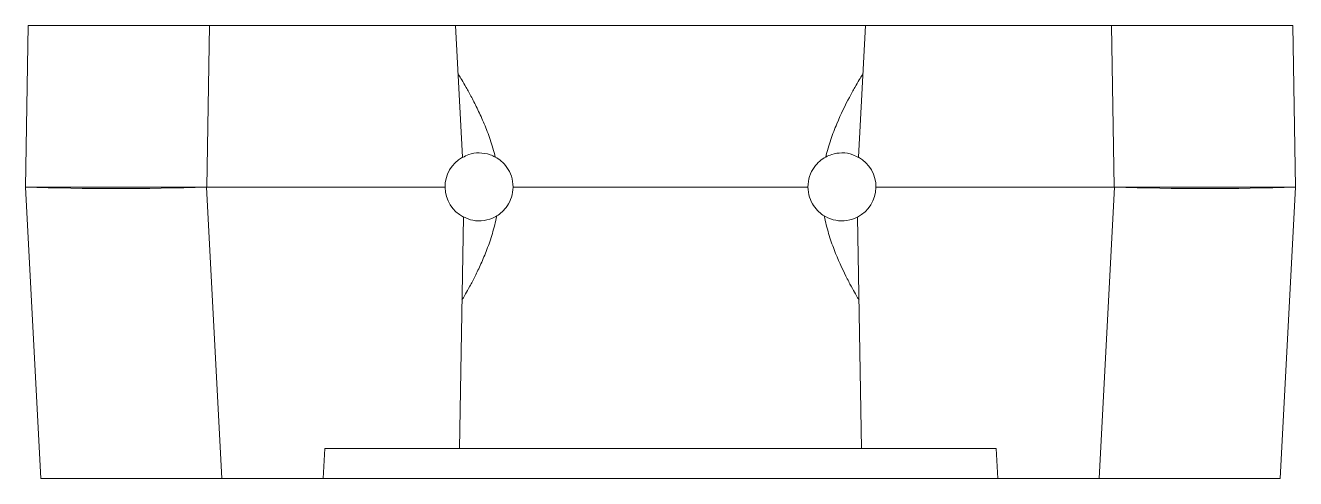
# Paper-space layout '_Bottom' of a CAD drawing. Header units: millimetres. Extents: x -21 to 21, y -9.7 to 5.3.
import ezdxf

# ---------------------------------------------------------------- set-up
doc = ezdxf.new("R2010")
doc.units = ezdxf.units.MM

psp = doc.layouts.new('_Bottom')

# ---------------------------------------------------------------- linework, layer by layer
at = {"color": 7, "linetype": 'Continuous', "lineweight": 15}
for p, q in [((-21, 0), (-20.907, 5.35)), ((-20.907, 5.35), (20.907, 5.35)), ((-14.908, 5.35), (-15.001, 0)), ((-6.78, 5.35), (-6.552, 0.985)), ((6.552, 0.985), (6.78, 5.35)), ((15.001, 0), (14.908, 5.35)), ((20.907, 5.35), (21, 0)), ((-20.494, -9.65), (-21, 0)), ((-21, 0), (-7.125, 0)), ((-15.001, 0), (-15.008, 0)), ((4.875, 0), (-4.875, 0)), ((7.125, 0), (21, 0)), ((15.008, 0), (15.001, 0)), ((21, 0), (20.494, -9.65)), ((-15.008, 0), (-14.502, -9.65)), ((14.502, -9.65), (15.008, 0)), ((-6.517, -0.994), (-6.651, -8.65)), ((6.651, -8.65), (6.517, -0.994)), ((-11.152, -9.65), (-11.1, -8.65)), ((-11.1, -8.65), (11.1, -8.65)), ((11.1, -8.65), (11.152, -9.65)), ((-20.494, -9.65), (20.494, -9.65))]:
    psp.add_line(p, q, dxfattribs=at)
for centre, radius, start, end in [((-6, 0.005), 1.125, 119.3637, 242.6215), ((6, 0.005), 1.125, 297.3785, 60.6363), ((-18.004, 86.034), 86.086, 268.00564, 271.99436), ((18.004, 86.034), 86.086, 268.00564, 271.99436)]:
    psp.add_arc(centre, radius, start, end, dxfattribs=at)
for points, knots in [([(-6.697, 3.755), (-6.697, 3.755), (-6.686, 3.737), (-6.643, 3.667), (-6.611, 3.614), (-6.53, 3.477), (-6.481, 3.394), (-6.371, 3.199), (-6.309, 3.086), (-6.178, 2.839), (-6.109, 2.705), (-5.969, 2.413), (-5.897, 2.255), (-5.759, 1.924), (-5.693, 1.75), (-5.569, 1.386), (-5.511, 1.192), (-5.463, 0.994)], [0, 0, 0, 0, 0.125, 0.125, 0.25, 0.25, 0.375, 0.375, 0.5, 0.5, 0.625, 0.625, 0.75, 0.75, 0.875, 0.875, 1, 1, 1, 1]), ([(5.463, 0.994), (5.511, 1.192), (5.569, 1.386), (5.693, 1.751), (5.76, 1.926), (5.969, 2.426), (6.113, 2.717), (6.31, 3.088), (6.371, 3.2), (6.481, 3.393), (6.53, 3.476), (6.61, 3.613), (6.643, 3.666), (6.686, 3.737), (6.697, 3.755), (6.697, 3.755)], [0, 0, 0, 0, 0.125, 0.125, 0.25, 0.25, 0.5, 0.5, 0.625, 0.625, 0.75, 0.75, 0.875, 0.875, 1, 1, 1, 1]), ([(-6.542, 0.973), (-6.476, 1.012), (-6.312, 1.109), (-5.991, 1.145), (-5.688, 1.102), (-5.52, 1.021), (-5.463, 0.994)], [0, 0, 0, 0, 0.202595, 0.506345, 0.831107, 1, 1, 1, 1]), ([(-4.875, 0), (-4.874, 0.122), (-4.894, 0.244), (-4.967, 0.465), (-5.019, 0.564), (-5.135, 0.731), (-5.2, 0.801), (-5.331, 0.913), (-5.398, 0.958), (-5.463, 0.994)], [0, 0, 0, 0, 0.25, 0.25, 0.5, 0.5, 0.75, 0.75, 1, 1, 1, 1]), ([(5.463, 0.994), (5.398, 0.958), (5.331, 0.913), (5.2, 0.8), (5.134, 0.731), (5.018, 0.564), (4.966, 0.464), (4.894, 0.243), (4.874, 0.122), (4.875, 0)], [0, 0, 0, 0, 0.25, 0.25, 0.5, 0.5, 0.75, 0.75, 1, 1, 1, 1]), ([(5.463, 0.994), (5.528, 1.024), (5.696, 1.104), (6.007, 1.145), (6.321, 1.107), (6.484, 1.009), (6.543, 0.974)], [0, 0, 0, 0, 0.190062, 0.493747, 0.818439, 1, 1, 1, 1]), ([(-4.875, 0), (-4.876, -0.117), (-4.894, -0.231), (-4.961, -0.44), (-5.008, -0.534), (-5.113, -0.694), (-5.173, -0.762), (-5.293, -0.874), (-5.355, -0.919), (-5.416, -0.956)], [0, 0, 0, 0, 0.25, 0.25, 0.5, 0.5, 0.75, 0.75, 1, 1, 1, 1]), ([(5.416, -0.956), (5.355, -0.919), (5.293, -0.874), (5.172, -0.761), (5.113, -0.693), (5.008, -0.533), (4.961, -0.439), (4.895, -0.231), (4.876, -0.116), (4.875, 0)], [0, 0, 0, 0, 0.25, 0.25, 0.5, 0.5, 0.75, 0.75, 1, 1, 1, 1]), ([(-6.565, -3.745), (-6.565, -3.745), (-6.555, -3.727), (-6.514, -3.657), (-6.483, -3.604), (-6.405, -3.466), (-6.358, -3.382), (-6.252, -3.186), (-6.193, -3.073), (-6.068, -2.824), (-6.003, -2.688), (-5.871, -2.394), (-5.804, -2.234), (-5.676, -1.899), (-5.615, -1.723), (-5.505, -1.353), (-5.456, -1.158), (-5.416, -0.956)], [0, 0, 0, 0, 0.125, 0.125, 0.25, 0.25, 0.375, 0.375, 0.5, 0.5, 0.625, 0.625, 0.75, 0.75, 0.875, 0.875, 1, 1, 1, 1]), ([(-5.416, -0.956), (-5.434, -0.967), (-5.561, -1.041), (-5.825, -1.126), (-6.198, -1.127), (-6.413, -1.034), (-6.515, -0.99)], [0, 0, 0, 0, 0.054705, 0.389572, 0.711916, 1, 1, 1, 1]), ([(5.416, -0.956), (5.455, -1.157), (5.505, -1.353), (5.616, -1.724), (5.677, -1.901), (5.87, -2.407), (6.006, -2.701), (6.194, -3.076), (6.253, -3.188), (6.358, -3.382), (6.405, -3.466), (6.483, -3.603), (6.514, -3.656), (6.555, -3.727), (6.565, -3.745), (6.565, -3.745)], [0, 0, 0, 0, 0.125, 0.125, 0.25, 0.25, 0.5, 0.5, 0.625, 0.625, 0.75, 0.75, 0.875, 0.875, 1, 1, 1, 1]), ([(6.523, -0.99), (6.406, -1.038), (6.175, -1.133), (5.794, -1.12), (5.546, -1.033), (5.429, -0.964), (5.416, -0.956)], [0, 0, 0, 0, 0.325989, 0.64611, 0.95804, 1, 1, 1, 1])]:
    psp.add_open_spline(points, degree=3, knots=knots, dxfattribs=at)

doc.saveas('drawing.dxf')
